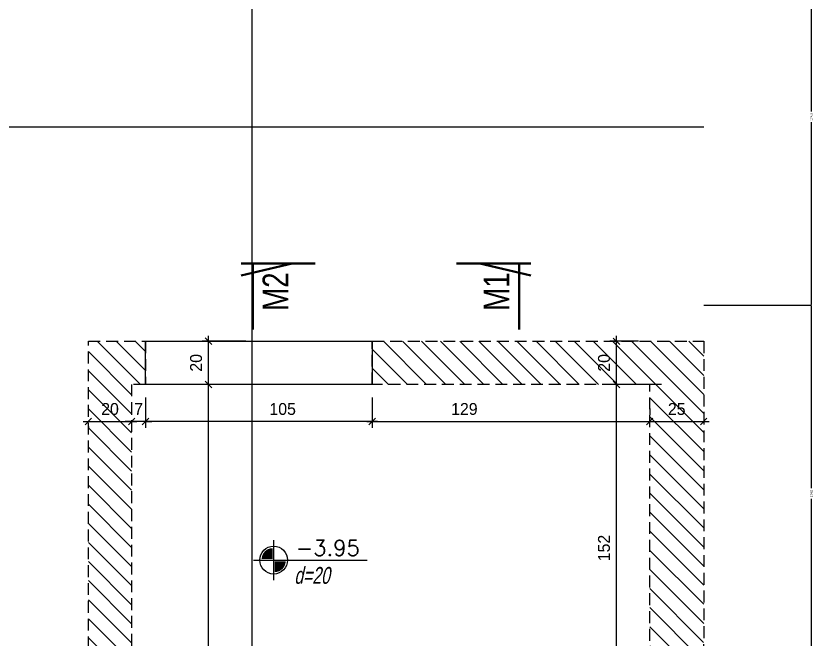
# Model space of a CAD drawing. Header units: inches. Extents: x -5298 to 11252, y 8210 to 22495.
# Drawn here: x 10152.2 to 10521.4, y 12919.1 to 13207.7 of the extents above; entities that cross this region are included whole.
import ezdxf
from ezdxf.enums import TextEntityAlignment as Align

# ---------------------------------------------------------------- set-up
doc = ezdxf.new("R2010")
doc.units = ezdxf.units.IN
doc.header["$LTSCALE"] = 11
doc.header["$MEASUREMENT"] = 0
doc.linetypes.add('DASHED2', pattern=[0.375, 0.25, -0.125])
doc.layers.get('Defpoints').update_dxf_attribs({"color": 40})
for name, color, linetype in [('BEAM', 3, 'Continuous'), ('D7', 2, 'Continuous'), ('dim', 3, 'Continuous'), ('dim-50-v', 2, 'Continuous'), ('ENG_beton ole', 3, 'DASHED2'), ('HATCH', 8, 'Continuous')]:
    doc.layers.add(name, color=color, linetype=linetype)
doc.layers.add('W', color=1, linetype='Continuous', lineweight=50)
doc.styles.add('AA', font='hebtxt', dxfattribs={"width": 0.8, "oblique": 8})
doc.styles.add('AD', font='oron')
doc.styles.add('HEBTXT', font='hebtxt-weld.shx')
doc.styles.add('ROMANS', font='romans')
doc.styles.get("Standard").update_dxf_attribs({"font": 'arial.ttf'})
doc.dimstyles.new('25', dxfattribs={"dimtxt": 5.5, "dimasz": 3, "dimexe": 3, "dimexo": 6, "dimgap": 3, "dimtad": 1, "dimdec": 0, "dimrnd": 0.5, "dimtxsty": 'HEBTXT', "dimblk1": 'OBLIQUE', "dimblk2": 'OBLIQUE', "dimsah": 1, "dimcen": 1, "dimdle": 2.5, "dimclre": 9, "dimclrt": 3, "dimazin": 3, "dimtfac": 1, "dimtdec": 0, "dimtix": 1, "dimtmove": 2, "dimatfit": 3, "dimldrblk": 'OBLIQUE'})
doc.dimstyles.get("Standard").update_dxf_attribs({"dimtxt": 2.5, "dimasz": 2.5, "dimexe": 1.25, "dimexo": 0.625, "dimtad": 1, "dimtxsty": 'Standard', "dimcen": 2.5, "dimazin": 3, "dimtfac": 1, "dimtmove": 0, "dimatfit": 3})

# ---------------------------------------------------------------- blocks, each defined once
blk = doc.blocks.new('_OBLIQUE')
at = {"color": 0, "linetype": 'ByBlock'}
blk.add_line((-0.5, -0.5), (0.5, 0.5), dxfattribs=at)
blk = doc.blocks.new('*D273')
at = {"layer": 'Defpoints', "color": 0, "linetype": 'Continuous', "transparency": 16777216}
for p in [(10430.31, 13037.02, 0), (10457.14, 13037.02, 0), (10445.36, 12885.49, 0)]:
    blk.add_point(p, dxfattribs=at)
at = {"layer": 'dim-50-v', "color": 0, "linetype": 'Continuous', "lineweight": -2, "transparency": 16777216}
blk.add_line((10430.31, 12882.99, 0), (10430.31, 13039.52, 0), dxfattribs=at)
at = {"layer": 'dim-50-v', "color": 9, "linetype": 'Continuous', "lineweight": -2, "transparency": 16777216}
for p, q in [((10451.14, 13037.02, 0), (10427.31, 13037.02, 0)), ((10439.36, 12885.49, 0), (10427.31, 12885.49, 0))]:
    blk.add_line(p, q, dxfattribs=at)
at = {"layer": 'dim-50-v', "color": 0, "linetype": 'Continuous', "lineweight": -2, "transparency": 16777216, "xscale": 3, "yscale": 3, "zscale": 3}
for p, rotation in [((10430.31, 13037.02, 0), 90), ((10430.31, 12885.49, 0), 270)]:
    blk.add_blockref('_OBLIQUE', p, dxfattribs=dict(at, rotation=rotation))
at = {"layer": 'dim-50-v', "color": 3, "linetype": 'Continuous', "transparency": 16777216, "insert": (10424.56, 12961.25, 0), "char_height": 5.5, "attachment_point": 5, "rotation": 90, "style": 'HEBTXT'}
blk.add_mtext('\\A1;152', dxfattribs=at)
blk = doc.blocks.new('*D274')
at = {"layer": 'Defpoints', "color": 0, "linetype": 'Continuous', "transparency": 16777216}
for p in [(10241.37, 13037.02, 0), (10268.2, 13037.02, 0), (10252.21, 12773.49, 0)]:
    blk.add_point(p, dxfattribs=at)
at = {"layer": 'dim-50-v', "color": 0, "linetype": 'Continuous', "lineweight": -2, "transparency": 16777216}
blk.add_line((10241.37, 12770.99, 0), (10241.37, 13039.52, 0), dxfattribs=at)
at = {"layer": 'dim-50-v', "color": 9, "linetype": 'Continuous', "lineweight": -2, "transparency": 16777216}
for p, q in [((10262.2, 13037.02, 0), (10238.37, 13037.02, 0)), ((10246.21, 12773.49, 0), (10238.37, 12773.49, 0))]:
    blk.add_line(p, q, dxfattribs=at)
at = {"layer": 'dim-50-v', "color": 0, "linetype": 'Continuous', "lineweight": -2, "transparency": 16777216, "xscale": 3, "yscale": 3, "zscale": 3}
for p, rotation in [((10241.37, 13037.02, 0), 90), ((10241.37, 12773.49, 0), 270)]:
    blk.add_blockref('_OBLIQUE', p, dxfattribs=dict(at, rotation=rotation))
at = {"layer": 'dim-50-v', "color": 3, "linetype": 'Continuous', "transparency": 16777216, "insert": (10235.62, 12905.25, 0), "char_height": 5.5, "attachment_point": 5, "rotation": 90, "style": 'HEBTXT'}
blk.add_mtext('\\A1;264', dxfattribs=at)
blk = doc.blocks.new('*D394')
at = {"layer": 'Defpoints', "color": 0, "linetype": 'Continuous', "transparency": 16777216}
for p in [(10241.36, 13057.04, 0), (10264.68, 13057.04), (10268.2, 13037.02, 0)]:
    blk.add_point(p, dxfattribs=at)
at = {"layer": 'dim-50-v', "color": 9, "linetype": 'Continuous', "lineweight": -2, "transparency": 16777216}
for p, q in [((10258.68, 13057.04, 0), (10238.36, 13057.04, 0)), ((10262.2, 13037.02, 0), (10238.36, 13037.02, 0))]:
    blk.add_line(p, q, dxfattribs=at)
at = {"layer": 'dim-50-v', "color": 0, "linetype": 'Continuous', "lineweight": -2, "transparency": 16777216}
blk.add_line((10241.36, 13034.52, 0), (10241.36, 13059.54, 0), dxfattribs=at)
at = {"layer": 'dim-50-v', "color": 0, "linetype": 'Continuous', "lineweight": -2, "transparency": 16777216, "xscale": 3, "yscale": 3, "zscale": 3}
for p, rotation in [((10241.36, 13057.04, 0), 90), ((10241.36, 13037.02, 0), 270)]:
    blk.add_blockref('_OBLIQUE', p, dxfattribs=dict(at, rotation=rotation))
at = {"layer": 'dim-50-v', "color": 3, "linetype": 'Continuous', "transparency": 16777216, "insert": (10235.61, 13047.03, 0), "char_height": 5.5, "attachment_point": 5, "rotation": 90, "style": 'HEBTXT'}
blk.add_mtext('\\A1;20', dxfattribs=at)
blk = doc.blocks.new('*D403')
at = {"layer": 'Defpoints', "color": 0, "linetype": 'Continuous', "transparency": 16777216}
for p in [(10430.31, 13057.01, 0), (10446.46, 13057.01), (10457.14, 13037.02, 0)]:
    blk.add_point(p, dxfattribs=at)
at = {"layer": 'dim-50-v', "color": 9, "linetype": 'Continuous', "lineweight": -2, "transparency": 16777216}
for p, q in [((10440.46, 13057.01, 0), (10427.31, 13057.01, 0)), ((10451.14, 13037.02, 0), (10427.31, 13037.02, 0))]:
    blk.add_line(p, q, dxfattribs=at)
at = {"layer": 'dim-50-v', "color": 0, "linetype": 'Continuous', "lineweight": -2, "transparency": 16777216}
blk.add_line((10430.31, 13034.52, 0), (10430.31, 13059.51, 0), dxfattribs=at)
at = {"layer": 'dim-50-v', "color": 0, "linetype": 'Continuous', "lineweight": -2, "transparency": 16777216, "xscale": 3, "yscale": 3, "zscale": 3}
for p, rotation in [((10430.31, 13057.01, 0), 90), ((10430.31, 13037.02, 0), 270)]:
    blk.add_blockref('_OBLIQUE', p, dxfattribs=dict(at, rotation=rotation))
at = {"layer": 'dim-50-v', "color": 3, "linetype": 'Continuous', "transparency": 16777216, "insert": (10424.56, 13047.01, 0), "char_height": 5.5, "attachment_point": 5, "rotation": 90, "style": 'HEBTXT'}
blk.add_mtext('\\A1;20', dxfattribs=at)
blk = doc.blocks.new('*D435')
at = {"layer": 'Defpoints', "color": 0, "linetype": 'Continuous', "transparency": 16777216}
for p in [(10185.73, 13023.48, 0), (10205.73, 13023.48, 0), (10205.73, 13019.87)]:
    blk.add_point(p, dxfattribs=at)
at = {"layer": 'dim-50-v', "color": 0, "linetype": 'Continuous', "lineweight": -2, "transparency": 16777216}
blk.add_line((10183.23, 13019.87), (10208.23, 13019.87), dxfattribs=at)
at = {"layer": 'dim-50-v', "color": 9, "linetype": 'Continuous', "lineweight": -2, "transparency": 16777216}
for p, q in [((10185.73, 13017.48), (10185.73, 13016.87)), ((10205.73, 13017.48), (10205.73, 13016.87))]:
    blk.add_line(p, q, dxfattribs=at)
at = {"layer": 'dim-50-v', "color": 0, "linetype": 'Continuous', "lineweight": -2, "transparency": 16777216, "xscale": 3, "yscale": 3, "zscale": 3, "rotation": 180}
blk.add_blockref('_OBLIQUE', (10185.73, 13019.87), dxfattribs=at)
at = {"layer": 'dim-50-v', "color": 0, "linetype": 'Continuous', "lineweight": -2, "transparency": 16777216, "xscale": 3, "yscale": 3, "zscale": 3}
blk.add_blockref('_OBLIQUE', (10205.73, 13019.87), dxfattribs=at)
at = {"layer": 'dim-50-v', "color": 3, "linetype": 'Continuous', "transparency": 16777216, "insert": (10195.73, 13025.62), "char_height": 5.5, "attachment_point": 5, "style": 'HEBTXT'}
blk.add_mtext('\\A1;20', dxfattribs=at)
blk = doc.blocks.new('*D436')
at = {"layer": 'Defpoints', "color": 0, "linetype": 'Continuous', "transparency": 16777216}
for p in [(10317.18, 13037.01, 0), (10445.74, 13019.87, 0), (10445.74, 13019.87)]:
    blk.add_point(p, dxfattribs=at)
at = {"layer": 'dim-50-v', "color": 9, "linetype": 'Continuous', "lineweight": -2, "transparency": 16777216}
for p, q in [((10317.18, 13031.01), (10317.18, 13016.87)), ((10445.74, 13025.87), (10445.74, 13022.87))]:
    blk.add_line(p, q, dxfattribs=at)
at = {"layer": 'dim-50-v', "color": 0, "linetype": 'Continuous', "lineweight": -2, "transparency": 16777216}
blk.add_line((10314.68, 13019.87), (10448.24, 13019.87), dxfattribs=at)
at = {"layer": 'dim-50-v', "color": 0, "linetype": 'Continuous', "lineweight": -2, "transparency": 16777216, "xscale": 3, "yscale": 3, "zscale": 3, "rotation": 180}
blk.add_blockref('_OBLIQUE', (10317.18, 13019.87), dxfattribs=at)
at = {"layer": 'dim-50-v', "color": 0, "linetype": 'Continuous', "lineweight": -2, "transparency": 16777216, "xscale": 3, "yscale": 3, "zscale": 3}
blk.add_blockref('_OBLIQUE', (10445.74, 13019.87), dxfattribs=at)
at = {"layer": 'dim-50-v', "color": 3, "linetype": 'Continuous', "transparency": 16777216, "insert": (10359.87, 13025.62), "char_height": 5.5, "attachment_point": 5, "style": 'HEBTXT'}
blk.add_mtext('\\A1;129', dxfattribs=at)
blk = doc.blocks.new('*D437')
at = {"layer": 'Defpoints', "color": 0, "linetype": 'Continuous', "transparency": 16777216}
for p in [(10445.74, 13019.87, 0), (10470.73, 13019.87), (10470.73, 13018.37, 0)]:
    blk.add_point(p, dxfattribs=at)
at = {"layer": 'dim-50-v', "color": 9, "linetype": 'Continuous', "lineweight": -2, "transparency": 16777216}
for p, q in [((10445.74, 13025.87), (10445.74, 13022.87)), ((10470.73, 13024.37), (10470.73, 13022.87))]:
    blk.add_line(p, q, dxfattribs=at)
at = {"layer": 'dim-50-v', "color": 0, "linetype": 'Continuous', "lineweight": -2, "transparency": 16777216}
blk.add_line((10443.24, 13019.87), (10473.23, 13019.87), dxfattribs=at)
at = {"layer": 'dim-50-v', "color": 0, "linetype": 'Continuous', "lineweight": -2, "transparency": 16777216, "xscale": 3, "yscale": 3, "zscale": 3, "rotation": 180}
blk.add_blockref('_OBLIQUE', (10445.74, 13019.87), dxfattribs=at)
at = {"layer": 'dim-50-v', "color": 0, "linetype": 'Continuous', "lineweight": -2, "transparency": 16777216, "xscale": 3, "yscale": 3, "zscale": 3}
blk.add_blockref('_OBLIQUE', (10470.73, 13019.87), dxfattribs=at)
at = {"layer": 'dim-50-v', "color": 3, "linetype": 'Continuous', "transparency": 16777216, "insert": (10458.23, 13025.62), "char_height": 5.5, "attachment_point": 5, "style": 'HEBTXT'}
blk.add_mtext('\\A1;25', dxfattribs=at)
blk = doc.blocks.new('*D316')
at = {"layer": 'Defpoints', "color": 0, "linetype": 'Continuous', "transparency": 16777216}
for p in [(10212.18, 13037.02, 0), (10317.18, 13037.01, 0), (10212.18, 13019.87)]:
    blk.add_point(p, dxfattribs=at)
at = {"layer": 'dim-50-v', "color": 9, "linetype": 'Continuous', "lineweight": -2, "transparency": 16777216}
for p, q in [((10212.18, 13031.02), (10212.18, 13016.87)), ((10317.18, 13031.01), (10317.18, 13016.87))]:
    blk.add_line(p, q, dxfattribs=at)
at = {"layer": 'dim-50-v', "color": 0, "linetype": 'Continuous', "lineweight": -2, "transparency": 16777216}
blk.add_line((10319.68, 13019.87), (10209.68, 13019.87), dxfattribs=at)
at = {"layer": 'dim-50-v', "color": 0, "linetype": 'Continuous', "lineweight": -2, "transparency": 16777216, "xscale": 3, "yscale": 3, "zscale": 3, "rotation": 180}
blk.add_blockref('_OBLIQUE', (10212.18, 13019.87), dxfattribs=at)
at = {"layer": 'dim-50-v', "color": 0, "linetype": 'Continuous', "lineweight": -2, "transparency": 16777216, "xscale": 3, "yscale": 3, "zscale": 3}
blk.add_blockref('_OBLIQUE', (10317.18, 13019.87), dxfattribs=at)
at = {"layer": 'dim-50-v', "color": 3, "linetype": 'Continuous', "transparency": 16777216, "insert": (10275.7, 13025.62), "char_height": 5.5, "attachment_point": 5, "style": 'HEBTXT'}
blk.add_mtext('\\A1;105', dxfattribs=at)
blk = doc.blocks.new('*D216')
at = {"layer": 'Defpoints', "color": 0, "linetype": 'Continuous', "transparency": 16777216}
for p in [(10212.18, 13029.38), (10205.73, 13019.87), (10205.73, 13019.87)]:
    blk.add_point(p, dxfattribs=at)
at = {"layer": 'dim-50-v', "color": 9, "linetype": 'Continuous', "lineweight": -2, "transparency": 16777216}
for p, q in [((10205.73, 13025.87), (10205.73, 13022.87)), ((10212.18, 13023.38), (10212.18, 13016.87))]:
    blk.add_line(p, q, dxfattribs=at)
at = {"layer": 'dim-50-v', "color": 0, "linetype": 'Continuous', "lineweight": -2, "transparency": 16777216}
for p, q in [((10205.73, 13019.87), (10202.73, 13019.87)), ((10212.18, 13019.87), (10205.73, 13019.87)), ((10212.18, 13019.87), (10215.18, 13019.87))]:
    blk.add_line(p, q, dxfattribs=at)
at = {"layer": 'dim-50-v', "color": 0, "linetype": 'Continuous', "lineweight": -2, "transparency": 16777216, "xscale": 3, "yscale": 3, "zscale": 3}
blk.add_blockref('_OBLIQUE', (10205.73, 13019.87), dxfattribs=at)
at = {"layer": 'dim-50-v', "color": 0, "linetype": 'Continuous', "lineweight": -2, "transparency": 16777216, "xscale": 3, "yscale": 3, "zscale": 3, "rotation": 180}
blk.add_blockref('_OBLIQUE', (10212.18, 13019.87), dxfattribs=at)
at = {"layer": 'dim-50-v', "color": 3, "linetype": 'Continuous', "transparency": 16777216, "insert": (10208.96, 13025.62), "char_height": 5.5, "attachment_point": 5, "style": 'HEBTXT'}
blk.add_mtext('\\A1;7', dxfattribs=at)
blk = doc.blocks.new('PL')
at = {"linetype": 'ByBlock'}
for p, q in [((0, -0.258), (0, 0.258)), ((-0.258, 0), (1.204, 0))]:
    blk.add_line(p, q, dxfattribs=at)
at = {"color": 4, "const_width": 0.14}
for points in [[(-0.014, 0.084, 0.414214), (-0.084, 0.014, 1)], [(0.014, -0.084, 0.414214), (0.084, -0.014, 1)]]:
    blk.add_lwpolyline(points, format="xyb", dxfattribs=at)
at = {"linetype": 'ByBlock'}
blk.add_circle((0, 0), 0.179, dxfattribs=at)
at = {"style": 'ROMANS'}
blk.add_attdef('LEVEL', text='', height=0.2, dxfattribs=at).set_placement((0.698, 0.157), align=Align.MIDDLE)
blk = doc.blocks.new('_CLOSEDFILLED')
at = {"color": 0, "linetype": 'BYBLOCK'}
blk.add_solid([(-1, 0.2), (0, 0), (-1, -0.2)], dxfattribs=at)
blk = doc.blocks.new('*D117')
at = {"color": 2}
for p, q in [((10470.73, 13073.75), (10520.73, 13073.75)), ((10520.73, 12989), (10520.73, 13073.5)), ((10520.73, 12899.5), (10520.73, 12984)), ((10470.73, 12899.25), (10520.73, 12899.25))]:
    blk.add_line(p, q, dxfattribs=at)
at = {"layer": 'Defpoints'}
for p in [(10470.73, 13073.75), (10470.73, 12899.25), (10520.73, 12899.25)]:
    blk.add_point(p, dxfattribs=at)
at = {"layer": 'dim', "color": 2, "xscale": 0.25, "yscale": 0.25}
for p, rotation in [((10520.73, 13073.75), 90), ((10520.73, 12899.25), 270)]:
    blk.add_blockref('_CLOSEDFILLED', p, dxfattribs=dict(at, rotation=rotation))
at = {"layer": 'dim', "color": 0, "insert": (10520.73, 12986.5), "char_height": 1, "attachment_point": 5, "rotation": 90}
blk.add_mtext('174,5', dxfattribs=at)
blk = doc.blocks.new('*D118')
at = {"color": 2}
for p, q in [((10470.73, 13248.25), (10520.73, 13248.25)), ((10520.73, 13163.5), (10520.73, 13248)), ((10520.73, 13074), (10520.73, 13158.5)), ((10470.73, 13073.75), (10520.73, 13073.75))]:
    blk.add_line(p, q, dxfattribs=at)
at = {"layer": 'Defpoints'}
for p in [(10470.73, 13248.25), (10470.73, 13073.75), (10520.73, 13073.75)]:
    blk.add_point(p, dxfattribs=at)
at = {"layer": 'dim', "color": 2, "xscale": 0.25, "yscale": 0.25}
for p, rotation in [((10520.73, 13248.25), 90), ((10520.73, 13073.75), 270)]:
    blk.add_blockref('_CLOSEDFILLED', p, dxfattribs=dict(at, rotation=rotation))
at = {"layer": 'dim', "color": 0, "insert": (10520.73, 13161), "char_height": 1, "attachment_point": 5, "rotation": 90}
blk.add_mtext('174,5', dxfattribs=at)

msp = doc.modelspace()

# ---------------------------------------------------------------- hatches: boundary and pattern name
at = {"layer": 'HATCH', "linetype": 'Continuous', "transparency": 33554687}
h = msp.add_hatch(dxfattribs=at)
h.set_pattern_fill('ANSI31', color=256, scale=50, angle=270)
h.set_pattern_definition([(315, (1129.8297, -2729.003), (4.4194174, 4.4194174), [])])
h.paths.add_polyline_path([(10205.731, 13037.015), (10212.172, 13037.015), (10212.172, 13057.038), (10185.731, 13057.016), (10185.727, 12527.016), (10470.674, 12527.013), (10470.731, 13057.013), (10317.181, 13057.037), (10317.181, 13037.015), (10445.74, 13036.992), (10445.726, 12547.013), (10205.726, 12547.015)])
h.paths.add_polyline_path([(10420.436, 13041.187), (10420.436, 13052.842), (10428.686, 13052.842), (10428.686, 13041.187)], flags=24)

# ---------------------------------------------------------------- linework, layer by layer
at = {"layer": 'BEAM', "color": 5}
for p, q in [((10261.551, 11503.269), (10261.551, 17785.198)), ((6496.312, 13156.408), (10470.731, 13156.408))]:
    msp.add_line(p, q, dxfattribs=at)
at = {"layer": 'BEAM', "color": 2, "linetype": 'Continuous'}
msp.add_lwpolyline([(10212.172, 13057.038), (10317.181, 13057.038), (10317.181, 13037.014), (10212.172, 13037.014)], close=True, dxfattribs=at)
at = {"layer": 'ENG_beton ole', "ltscale": 2}
msp.add_lwpolyline([(10212.172, 13057.038), (10212.181, 13037.015), (10205.731, 13037.015), (10205.726, 12547.015), (10445.726, 12547.013), (10445.74, 13036.992), (10317.181, 13037.015), (10317.181, 13057.037), (10470.731, 13057.013), (10470.674, 12527.013), (10185.727, 12527.016), (10185.731, 13057.016)], close=True, dxfattribs=at)
at = {"layer": 'W'}
for p, q in [((10280.126, 13093.117, 0), (10256.455, 13087.523, 0)), ((10256.455, 13093.117, 0), (10280.126, 13093.117, 0)), ((10366.969, 13093.117, 0), (10390.64, 13087.523, 0)), ((10390.64, 13093.117, 0), (10366.969, 13093.117, 0))]:
    msp.add_line(p, q, dxfattribs=at)
at = {"layer": 'W', "elevation": 0}
for points in [[(10261.866, 13062.448), (10261.866, 13093.117), (10290.832, 13093.117)], [(10385.229, 13062.448), (10385.229, 13093.117), (10356.263, 13093.117)]]:
    msp.add_lwpolyline(points, dxfattribs=at)

# ---------------------------------------------------------------- block references
at = {"layer": 'D7', "xscale": 36, "yscale": 36, "zscale": 36}
msp.add_blockref('PL', (10271.553, 12955.64, 0), dxfattribs=at).add_auto_attribs({'LEVEL': '-3.95'})

# ---------------------------------------------------------------- texts
at = {"layer": 'D7', "style": 'AA', "oblique": 12, "width": 0.7}
msp.add_text('d=20', height=7.8, dxfattribs=at).set_placement((10281.086, 12944.668, 0))
at = {"layer": 'W', "style": 'AD', "width": 0.8}
for s, p in [('M2', (10278.344, 13071.14, 0)), ('M1', (10380.704, 13071.14, 0))]:
    msp.add_text(s, height=11.9529, rotation=90, dxfattribs=at).set_placement(p)

# ---------------------------------------------------------------- dimensions: what is measured, and where the dimension line sits
at = {"layer": 'dim', "color": 2}
for base, p1, p2, picture, middle in [((10520.731, 13073.752), (10470.731, 13073.752), (10470.731, 13248.25), '*D118', (10520.731, 13161.001)), ((10520.731, 12899.254), (10470.731, 12899.254), (10470.731, 13073.752), '*D117', (10520.731, 12986.503))]:
    dim = msp.add_linear_dim(base=base, p1=p1, p2=p2, angle=90, dimstyle='Standard', dxfattribs=at)
    dim.commit()
    dim.dimension.update_dxf_attribs({"geometry": picture, "text_midpoint": middle})
at = {"layer": 'dim-50-v', "linetype": 'Continuous'}
for base, p1, p2, picture, middle in [((10241.364, 13057.038, 0), (10268.202, 13037.015, 0), (10264.677, 13057.038), '*D394', (10235.614, 13047.026, 0)), ((10430.311, 13057.013, 0), (10457.14, 13037.015, 0), (10446.461, 13057.013), '*D403', (10424.561, 13047.014, 0)), ((10241.373, 13037.015, 0), (10252.207, 12773.492, 0), (10268.202, 13037.015, 0), '*D274', (10235.623, 12905.254, 0)), ((10430.311, 13037.015, 0), (10445.363, 12885.492, 0), (10457.14, 13037.015, 0), '*D273', (10424.561, 12961.254, 0))]:
    dim = msp.add_linear_dim(base=base, p1=p1, p2=p2, angle=90, dimstyle='25', dxfattribs=at)
    dim.commit()
    dim.dimension.update_dxf_attribs({"geometry": picture, "text_midpoint": middle})
for base, p2, picture, middle in [((10212.181, 13019.871, 0), (10212.181, 13037.015), '*D316', (10275.697, 13025.621, 0)), ((10445.739, 13019.871, 0), (10445.739, 13019.865), '*D436', (10359.871, 13025.621, 0))]:
    dim = msp.add_linear_dim(base=base, p1=(10317.181, 13037.014), p2=p2, dimstyle='25', dxfattribs=at)
    dim.commit()
    dim.dimension.update_dxf_attribs({"geometry": picture, "text_midpoint": middle, "dimtype": 160})
for base, p1, p2, picture, middle in [((10205.73, 13019.871, 0), (10185.731, 13023.476), (10205.73, 13023.475), '*D435', (10195.731, 13025.621, 0)), ((10205.73, 13019.871, 0), (10212.181, 13029.376, 0), (10205.73, 13019.871, 0), '*D216', (10208.956, 13025.621, 0)), ((10470.727, 13019.871, 0), (10445.739, 13019.865), (10470.727, 13018.371), '*D437', (10458.233, 13025.621, 0))]:
    dim = msp.add_linear_dim(base=base, p1=p1, p2=p2, dimstyle='25', dxfattribs=at)
    dim.commit()
    dim.dimension.update_dxf_attribs({"geometry": picture, "text_midpoint": middle})

doc.saveas('drawing.dxf')
